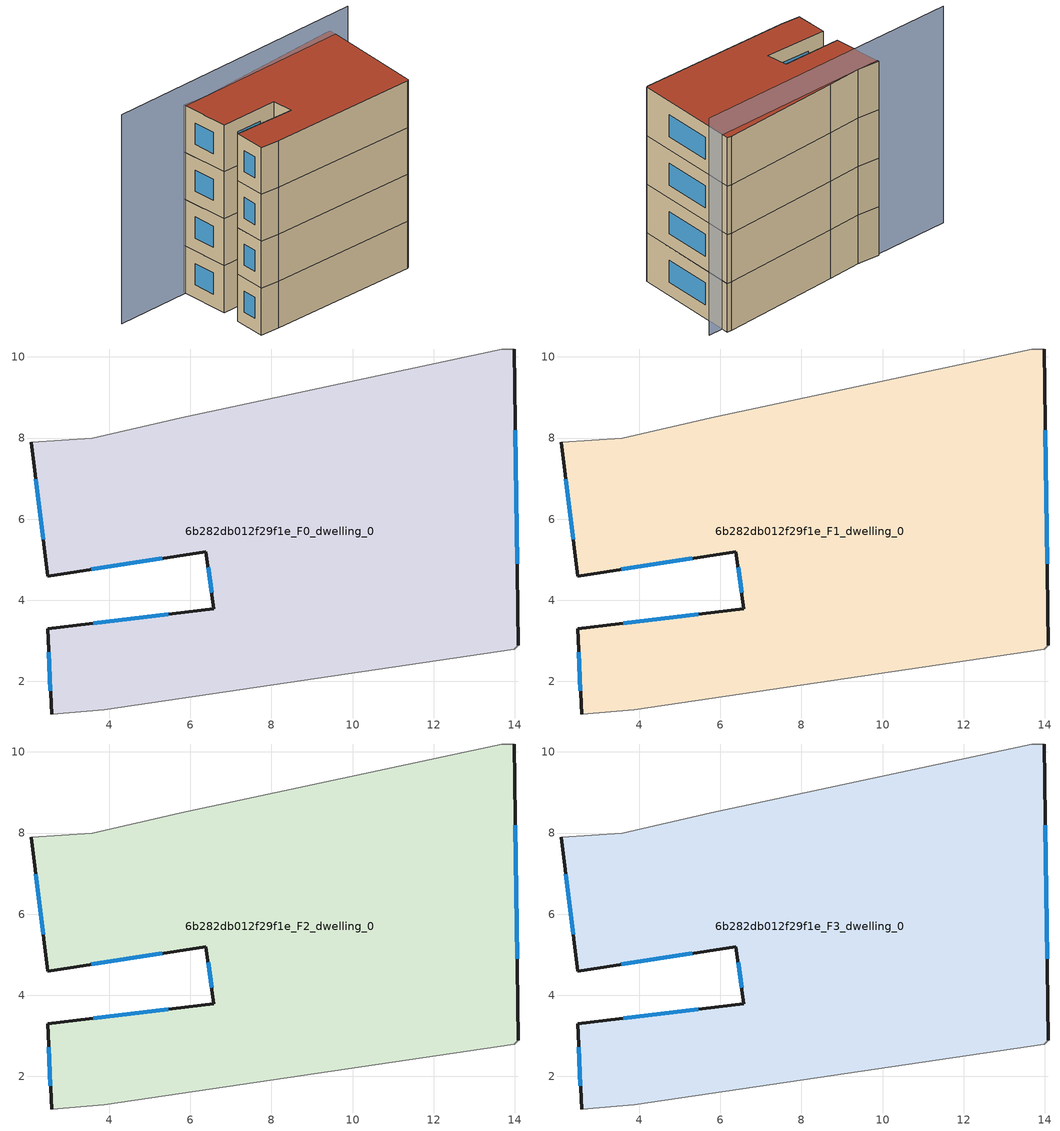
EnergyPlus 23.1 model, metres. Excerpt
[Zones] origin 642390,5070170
6b282db012f29f1e_F0_dwelling_0
 floor ground (EU_floor_Construction): 13.99,10.2 14.09,2.89 13.98,2.79 3.88,1.29 2.58,1.19 2.48,3.29 6.58,3.79 6.38,5.2 2.48,4.6 2.08,7.9 3.58,8 5.78,8.5 13.69,10.2 z0
 wall outside (EU_wall_Construction): 14.09,2.89 13.99,10.2 / 2.08,7.9 2.48,4.6 6.38,5.2 6.58,3.79 2.48,3.29 2.58,1.19 z0:3
 wall adiabatic (EU_wall_Construction): 2.58,1.19 3.88,1.29 13.98,2.79 14.09,2.89 / 13.99,10.2 13.69,10.2 5.78,8.5 3.58,8 2.08,7.9 z0:3
 window (EU_Window_Construction): 14.06,4.9 14.01,8.19 / 2.5,2.72 2.55,1.77 / 5.45,3.66 3.61,3.43 / 6.44,4.81 6.53,4.18 / 3.55,4.76 5.31,5.03 / 2.19,6.99 2.37,5.5 z0.83:2.17
6b282db012f29f1e_F1_dwelling_0
 floor to 6b282db012f29f1e_F0_dwelling_0 (EU_floor_Construction): 13.99,10.2 14.09,2.89 13.98,2.79 3.88,1.29 2.58,1.19 2.48,3.29 6.58,3.79 6.38,5.2 2.48,4.6 2.08,7.9 3.58,8 5.78,8.5 13.69,10.2 z3
 wall outside (EU_wall_Construction): 14.09,2.89 13.99,10.2 / 2.08,7.9 2.48,4.6 6.38,5.2 6.58,3.79 2.48,3.29 2.58,1.19 z3:6
 wall adiabatic (EU_wall_Construction): 2.58,1.19 3.88,1.29 13.98,2.79 14.09,2.89 / 13.99,10.2 13.69,10.2 5.78,8.5 3.58,8 2.08,7.9 z3:6
 window (EU_Window_Construction): 14.06,4.9 14.01,8.19 / 2.5,2.72 2.55,1.77 / 5.45,3.66 3.61,3.43 / 6.44,4.81 6.53,4.18 / 3.55,4.76 5.31,5.03 / 2.19,6.99 2.37,5.5 z3.83:5.17
6b282db012f29f1e_F2_dwelling_0
 floor to 6b282db012f29f1e_F1_dwelling_0 (EU_floor_Construction): 13.99,10.2 14.09,2.89 13.98,2.79 3.88,1.29 2.58,1.19 2.48,3.29 6.58,3.79 6.38,5.2 2.48,4.6 2.08,7.9 3.58,8 5.78,8.5 13.69,10.2 z6
 wall outside (EU_wall_Construction): 14.09,2.89 13.99,10.2 / 2.08,7.9 2.48,4.6 6.38,5.2 6.58,3.79 2.48,3.29 2.58,1.19 z6:9
 wall adiabatic (EU_wall_Construction): 2.58,1.19 3.88,1.29 13.98,2.79 14.09,2.89 / 13.99,10.2 13.69,10.2 5.78,8.5 3.58,8 2.08,7.9 z6:9
 window (EU_Window_Construction): 14.06,4.9 14.01,8.19 / 2.5,2.72 2.55,1.77 / 5.45,3.66 3.61,3.43 / 6.44,4.81 6.53,4.18 / 3.55,4.76 5.31,5.03 / 2.19,6.99 2.37,5.5 z6.83:8.17
6b282db012f29f1e_F3_dwelling_0
 floor to 6b282db012f29f1e_F2_dwelling_0 (EU_floor_Construction): 13.99,10.2 14.09,2.89 13.98,2.79 3.88,1.29 2.58,1.19 2.48,3.29 6.58,3.79 6.38,5.2 2.48,4.6 2.08,7.9 3.58,8 5.78,8.5 13.69,10.2 z9
 wall outside (EU_wall_Construction): 14.09,2.89 13.99,10.2 / 2.08,7.9 2.48,4.6 6.38,5.2 6.58,3.79 2.48,3.29 2.58,1.19 z9:12
 wall adiabatic (EU_wall_Construction): 2.58,1.19 3.88,1.29 13.98,2.79 14.09,2.89 / 13.99,10.2 13.69,10.2 5.78,8.5 3.58,8 2.08,7.9 z9:12
 window (EU_Window_Construction): 14.06,4.9 14.01,8.19 / 2.5,2.72 2.55,1.77 / 5.45,3.66 3.61,3.43 / 6.44,4.81 6.53,4.18 / 3.55,4.76 5.31,5.03 / 2.19,6.99 2.37,5.5 z9.83:11.17
 roof outside (EU_roof_Construction): 13.98,2.79 14.09,2.89 13.99,10.2 13.69,10.2 5.78,8.5 3.58,8 2.08,7.9 2.48,4.6 6.38,5.2 6.58,3.79 2.48,3.29 2.58,1.19 3.88,1.29 z12
shading: 14.99,9.9 -2.98,6.91 z0:13.4
[Building]
EU S2 Campaign: North Axis=0; Terrain=City; Solar Distribution=FullExterior
[Site:Location]
Lyon-Bron: Latitude=45.75; Longitude=5; Time Zone=1; Elevation=198
[SizingPeriod:WeatherFileDays]
AnnualSizingPeriod: Begin Month=1; Begin Day of Month=1; End Month=12; End Day of Month=31; Day of Week for Start Day=Monday; Use Weather File Daylight Saving Period=No; Use Weather File Rain and Snow Indicators=No
[MATERIAL]
EU_InternalMass_Material: Roughness=MediumRough; Thickness=0.1; Conductivity=1; Density=1800; Specific Heat=900; Thermal Absorptance=0.9; Solar Absorptance=0.7; Visible Absorptance=0.7
[MATERIAL:NOMASS] Roughness=MediumRough; Thermal Absorptance=0.9; Solar Absorptance=0.7; Visible Absorptance=0.7
Name | Thermal Resistance
EU_wall_NoMass | 0.87146
EU_roof_NoMass | 0.842276
EU_floor_NoMass | 0.496999
[WINDOWMATERIAL:SIMPLEGLAZINGSYSTEM]
EU_Window_SimpleGlazing: UFactor=2.2525; Solar Heat Gain Coefficient=0.76; Visible Transmittance=0.76
[CONSTRUCTION]
EU_wall_Construction: EU_wall_NoMass
EU_roof_Construction: EU_roof_NoMass
EU_floor_Construction: EU_floor_NoMass
EU_InternalMass_Construction: EU_InternalMass_Material
EU_Window_Construction: EU_Window_SimpleGlazing
[ZONE] Type=1; Multiplier=1; Ceiling Height=autocalculate; Floor Area=autocalculate; Part of Total Floor Area=Yes
Name | Volume
6b282db012f29f1e_F0_dwelling_0 | 230.918
6b282db012f29f1e_F1_dwelling_0; 6b282db012f29f1e_F2_dwelling_0; 6b282db012f29f1e_F3_dwelling_0 | 230.917
[INTERNALMASS] Construction=EU_InternalMass_Construction; Surface Area=76.9725
Name | Zone or ZoneList
6b282db012f29f1e_F0_dwelling_0_EU_InternalMass | 6b282db012f29f1e_F0_dwelling_0
6b282db012f29f1e_F1_dwelling_0_EU_InternalMass | 6b282db012f29f1e_F1_dwelling_0
6b282db012f29f1e_F2_dwelling_0_EU_InternalMass | 6b282db012f29f1e_F2_dwelling_0
6b282db012f29f1e_F3_dwelling_0_EU_InternalMass | 6b282db012f29f1e_F3_dwelling_0
[OTHEREQUIPMENT] Fuel Type=Electricity; Design Level Calculation Method=Watts/Area; Power per Zone Floor Area=1; Fraction Latent=0; Fraction Radiant=0; Fraction Lost=0; Carbon Dioxide Generation Rate=0; EndUse Subcategory=EU_Step8_InternalGains
Name | Zone or ZoneList or Space or SpaceList | Schedule
EU_Step8_InternalGain_6b282db012f29f1e_F0_dwelling_0_f000 | 6b282db012f29f1e_F0_dwelling_0 | EU_Step8_GainSchedule_6b282db012f29f1e_F0_dwelling_0_f000
EU_Step8_InternalGain_6b282db012f29f1e_F1_dwelling_0_f000 | 6b282db012f29f1e_F1_dwelling_0 | EU_Step8_GainSchedule_6b282db012f29f1e_F1_dwelling_0_f000
EU_Step8_InternalGain_6b282db012f29f1e_F2_dwelling_0_f000 | 6b282db012f29f1e_F2_dwelling_0 | EU_Step8_GainSchedule_6b282db012f29f1e_F2_dwelling_0_f000
EU_Step8_InternalGain_6b282db012f29f1e_F3_dwelling_0_f000 | 6b282db012f29f1e_F3_dwelling_0 | EU_Step8_GainSchedule_6b282db012f29f1e_F3_dwelling_0_f000
[ZONEVENTILATION:DESIGNFLOWRATE] Schedule=EU_AlwaysOn; Design Flow Rate Calculation Method=AirChanges/Hour; Air Changes per Hour=0.425; Ventilation Type=Natural; Fan Pressure Rise=0; Fan Total Efficiency=1; Constant Term Coefficient=1; Temperature Term Coefficient=0; Velocity Term Coefficient=0; Velocity Squared Term Coefficient=0; Minimum Indoor Temperature=-100; Maximum Indoor Temperature=100; Delta Temperature=-100; Minimum Outdoor Temperature=-100; Maximum Outdoor Temperature=100; Maximum Wind Speed=40
Name | Zone or ZoneList or Space or SpaceList
EU_ConstantAir_6b282db012f29f1e_F0_dwelling_0 | 6b282db012f29f1e_F0_dwelling_0
EU_ConstantAir_6b282db012f29f1e_F1_dwelling_0 | 6b282db012f29f1e_F1_dwelling_0
EU_ConstantAir_6b282db012f29f1e_F2_dwelling_0 | 6b282db012f29f1e_F2_dwelling_0
EU_ConstantAir_6b282db012f29f1e_F3_dwelling_0 | 6b282db012f29f1e_F3_dwelling_0
[HVACTEMPLATE:THERMOSTAT] Constant Heating Setpoint=20; Constant Cooling Setpoint=50
EU_HeatOnly_6b282db012f29f1e_F0_dwelling_0; EU_HeatOnly_6b282db012f29f1e_F1_dwelling_0; EU_HeatOnly_6b282db012f29f1e_F2_dwelling_0; EU_HeatOnly_6b282db012f29f1e_F3_dwelling_0
[HVACTEMPLATE:ZONE:IDEALLOADSAIRSYSTEM] System Availability Schedule=EU_AlwaysOn; Maximum Heating Supply Air Temperature=50; Minimum Cooling Supply Air Temperature=13; Maximum Heating Supply Air Humidity Ratio=0.0156; Minimum Cooling Supply Air Humidity Ratio=0.0077; Heating Limit=NoLimit; Cooling Limit=NoLimit; Heating Availability Schedule=EU_AlwaysOn; Cooling Availability Schedule=EU_CoolingOff; Dehumidification Control Type=ConstantSensibleHeatRatio; Cooling Sensible Heat Ratio=0.7; Dehumidification Setpoint=60; Humidification Control Type=None; Humidification Setpoint=30; Outdoor Air Method=None; Outdoor Air Flow Rate per Person=0.00944; Outdoor Air Flow Rate per Zone Floor Area=0; Outdoor Air Flow Rate per Zone=0; Demand Controlled Ventilation Type=None; Outdoor Air Economizer Type=NoEconomizer; Heat Recovery Type=None; Sensible Heat Recovery Effectiveness=0.7; Latent Heat Recovery Effectiveness=0.65
Name | Template Thermostat
6b282db012f29f1e_F0_dwelling_0 | EU_HeatOnly_6b282db012f29f1e_F0_dwelling_0
6b282db012f29f1e_F1_dwelling_0 | EU_HeatOnly_6b282db012f29f1e_F1_dwelling_0
6b282db012f29f1e_F2_dwelling_0 | EU_HeatOnly_6b282db012f29f1e_F2_dwelling_0
6b282db012f29f1e_F3_dwelling_0 | EU_HeatOnly_6b282db012f29f1e_F3_dwelling_0
[SIZING:ZONE] Zone Cooling Design Supply Air Temperature Input Method=SupplyAirTemperature; Zone Cooling Design Supply Air Temperature=13; Zone Heating Design Supply Air Temperature Input Method=SupplyAirTemperature; Zone Heating Design Supply Air Temperature=50; Zone Cooling Design Supply Air Humidity Ratio=0.008; Zone Heating Design Supply Air Humidity Ratio=0.008; Cooling Design Air Flow Method=DesignDay; Cooling Design Air Flow Rate=0; Cooling Minimum Air Flow per Zone Floor Area=0.000762; Cooling Minimum Air Flow=0; Cooling Minimum Air Flow Fraction=0.2; Heating Design Air Flow Method=DesignDay; Heating Design Air Flow Rate=0; Heating Maximum Air Flow per Zone Floor Area=0.002032; Heating Maximum Air Flow=0.141576; Heating Maximum Air Flow Fraction=0.3; Account for Dedicated Outdoor Air System=No; Dedicated Outdoor Air System Control Strategy=NeutralSupplyAir; Dedicated Outdoor Air Low Setpoint Temperature for Design=autosize; Dedicated Outdoor Air High Setpoint Temperature for Design=autosize; Zone Load Sizing Method=Sensible Load Only No Latent Load; Zone Latent Cooling Design Supply Air Humidity Ratio Input Method=HumidityRatioDifference; Zone Cooling Design Supply Air Humidity Ratio Difference=0.005; Zone Latent Heating Design Supply Air Humidity Ratio Input Method=HumidityRatioDifference; Zone Humidification Design Supply Air Humidity Ratio Difference=0.005
6b282db012f29f1e_F0_dwelling_0; 6b282db012f29f1e_F1_dwelling_0; 6b282db012f29f1e_F2_dwelling_0; 6b282db012f29f1e_F3_dwelling_0
[SCHEDULE:CONSTANT]
Name | Hourly Value
EU_AlwaysOn | 1
EU_CoolingOff | 0
[SCHEDULE:FILE] Column Number=1; Rows to Skip at Top=0; Number of Hours of Data=8760; Column Separator=Comma; Interpolate to Timestep=No; Minutes per Item=60; Adjust Schedule for Daylight Savings=Yes
Name | File
EU_Step8_GainSchedule_6b282db012f29f1e_F0_dwelling_0_f000 | ../../schedules/6b282db012f29f1e/6b282db012f29f1e_F0_dwelling_0_f000_gain.csv
EU_Step8_GainSchedule_6b282db012f29f1e_F1_dwelling_0_f000 | ../../schedules/6b282db012f29f1e/6b282db012f29f1e_F1_dwelling_0_f000_gain.csv
EU_Step8_GainSchedule_6b282db012f29f1e_F2_dwelling_0_f000 | ../../schedules/6b282db012f29f1e/6b282db012f29f1e_F2_dwelling_0_f000_gain.csv
EU_Step8_GainSchedule_6b282db012f29f1e_F3_dwelling_0_f000 | ../../schedules/6b282db012f29f1e/6b282db012f29f1e_F3_dwelling_0_f000_gain.csv
